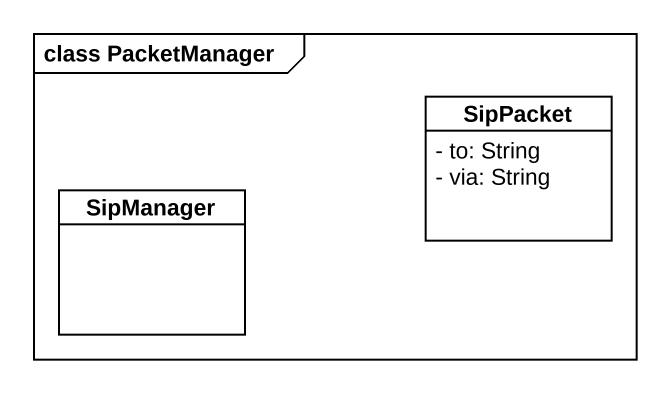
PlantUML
@startuml
mainframe class PacketManager
hide circle
hide empty members
skinparam classAttributeIconSize 0
class SipPacket {
  - to: String
  - via: String
}
class SipManager
@enduml
